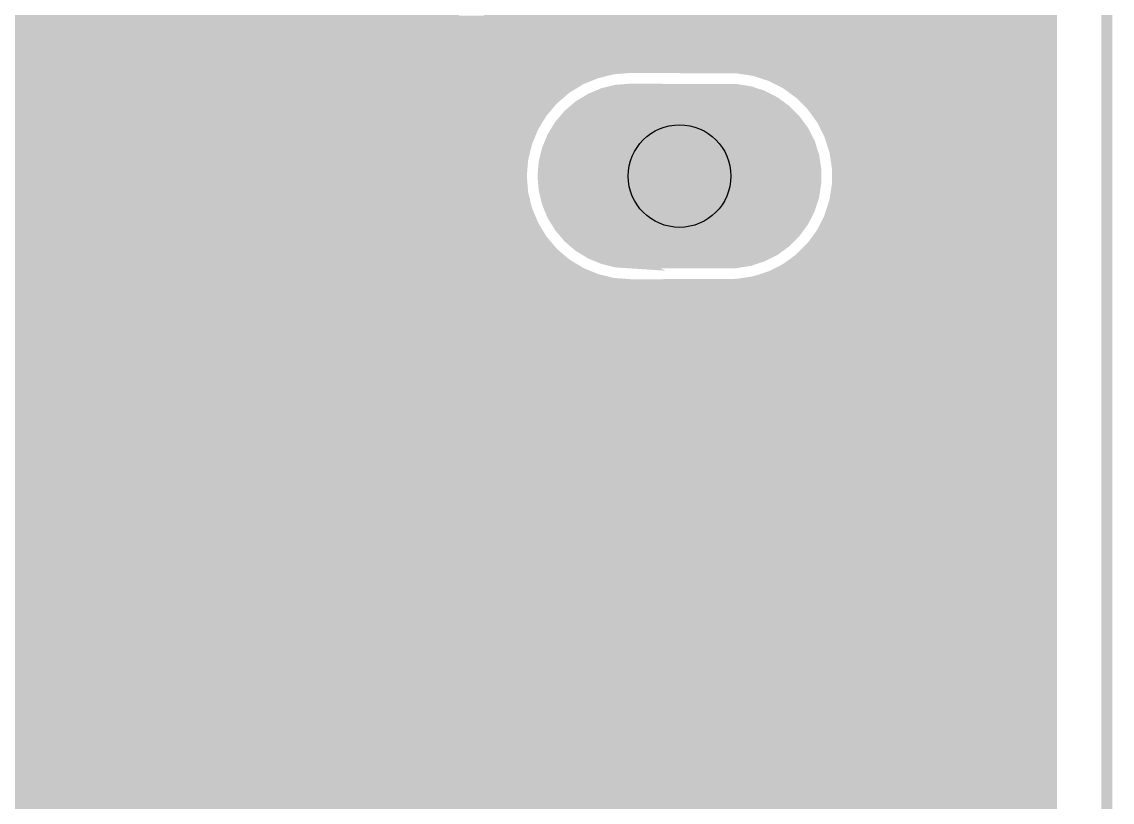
# Model space of a CAD drawing. Extents: x 0 to 1.5, y 0 to 3.74.
# Drawn here: x 0.893 to 1.499, y 1.133 to 1.567 of the extents above; entities that cross this region are included whole.
import ezdxf

# ---------------------------------------------------------------- set-up
doc = ezdxf.new("R2010")
doc.units = 0
for name, color, linetype in [('Board_Outline', 13, 'CONTINUOUS'), ('Bottom', 6, 'CONTINUOUS'), ('Bottom_Mask', 10, 'CONTINUOUS'), ('Drill_Bottom', 8, 'CONTINUOUS'), ('Drill_Top', 7, 'CONTINUOUS'), ('Edge_Bottom', 17, 'CONTINUOUS'), ('Edge_Top', 16, 'CONTINUOUS'), ('Top', 5, 'CONTINUOUS'), ('Top_Mask', 3, 'CONTINUOUS'), ('Top_Silk', 2, 'CONTINUOUS')]:
    doc.layers.add(name, color=color, linetype=linetype)

msp = doc.modelspace()

# ---------------------------------------------------------------- linework, layer by layer
at = {"layer": 'Board_Outline', "linetype": 'CONTINUOUS', "const_width": 0.006}
msp.add_lwpolyline([(0, 0), (1.4961, 0), (1.4961, 3.7402), (0, 3.7402), (0, 0)], dxfattribs=at)
at = {"layer": 'Bottom', "linetype": 'CONTINUOUS', "const_width": 0.025}
for points in [[(1.456, 1.0259), (1.456, 3.3074)], [(1.1241, 1.0233), (1.1232, 2.254)], [(1.1622, 2.1583), (1.1627, 1.4942)], [(1.1651, 1.5749), (1.4535, 1.5749)], [(0.7061, 1.5588), (1.1212, 1.5588)], [(1.2203, 1.55), (1.2313, 1.5509)], [(1.2313, 1.5509), (1.2918, 1.5506)], [(1.2918, 1.5506), (1.3027, 1.5489)], [(1.1651, 1.55), (1.218, 1.55)], [(1.1996, 1.5433), (1.2097, 1.5474)], [(1.2097, 1.5474), (1.2203, 1.55)], [(1.2996, 1.55), (1.4535, 1.55)], [(1.3027, 1.5489), (1.3131, 1.5455)], [(1.3131, 1.5455), (1.3228, 1.5406)], [(1.1902, 1.5375), (1.1996, 1.5433)], [(1.3228, 1.5406), (1.3317, 1.5341)], [(0.8545, 1.5339), (1.1212, 1.5339)], [(1.1819, 1.5304), (1.1902, 1.5375)], [(1.3317, 1.5341), (1.3394, 1.5264)], [(1.1748, 1.5221), (1.1819, 1.5304)], [(1.3394, 1.5264), (1.3459, 1.5175)], [(1.1651, 1.5252), (1.1746, 1.5252)], [(1.1691, 1.5128), (1.1748, 1.5221)], [(1.343, 1.5252), (1.4535, 1.5252)], [(1.3459, 1.5175), (1.3508, 1.5078)], [(0.8728, 1.509), (1.1212, 1.509)], [(1.1649, 1.5026), (1.1691, 1.5128)], [(1.3508, 1.5078), (1.3542, 1.4974)], [(1.1627, 1.4942), (1.1649, 1.5026)], [(1.3542, 1.4974), (1.3559, 1.4865)], [(1.356, 1.5003), (1.4535, 1.5003)], [(0.8786, 1.4842), (1.1212, 1.4842)], [(1.3559, 1.4865), (1.3559, 1.4756)], [(1.3559, 1.4756), (1.3542, 1.4648)], [(1.3585, 1.4754), (1.4535, 1.4754)], [(1.1649, 1.4595), (1.1627, 1.4681)], [(1.1627, 1.4681), (1.1631, 1.0154)], [(0.8752, 1.4593), (1.1213, 1.4593)], [(1.1691, 1.4494), (1.1649, 1.4595)], [(1.3542, 1.4648), (1.3508, 1.4544)], [(1.3508, 1.4544), (1.3459, 1.4446)], [(1.1748, 1.44), (1.1691, 1.4494)], [(1.3516, 1.4506), (1.4535, 1.4506)], [(1.3459, 1.4446), (1.3394, 1.4357)], [(1.1819, 1.4317), (1.1748, 1.44)], [(1.3394, 1.4357), (1.3317, 1.428)], [(0.8608, 1.4344), (1.1213, 1.4344)], [(1.1902, 1.4246), (1.1819, 1.4317)], [(1.1652, 1.4257), (1.1863, 1.4257)], [(1.1996, 1.4189), (1.1902, 1.4246)], [(1.3317, 1.428), (1.3228, 1.4215)], [(1.3314, 1.4257), (1.4535, 1.4257)], [(1.2097, 1.4147), (1.1996, 1.4189)], [(1.3228, 1.4215), (1.3131, 1.4166)], [(1.2203, 1.4121), (1.2097, 1.4147)], [(1.2313, 1.4113), (1.2203, 1.4121)], [(1.2489, 1.4113), (1.2312, 1.4113)], [(1.2918, 1.4115), (1.2489, 1.4113)], [(1.3027, 1.4132), (1.2918, 1.4115)], [(1.3131, 1.4166), (1.3027, 1.4132)], [(0.7061, 1.4096), (1.1213, 1.4096)], [(1.1652, 1.4008), (1.4535, 1.4008)], [(0.7061, 1.3847), (1.1213, 1.3847)], [(1.1653, 1.376), (1.4535, 1.376)], [(0.7197, 1.3598), (1.1213, 1.3598)], [(1.1653, 1.3511), (1.4535, 1.3511)], [(0.8096, 1.335), (1.1213, 1.335)], [(1.1653, 1.3262), (1.4535, 1.3262)], [(0.823, 1.3101), (1.1213, 1.3101)], [(1.1653, 1.3013), (1.4535, 1.3013)], [(0.8321, 1.2852), (1.1213, 1.2852)], [(1.1653, 1.2765), (1.4535, 1.2765)], [(0.8323, 1.2604), (1.1214, 1.2604)], [(1.1654, 1.2516), (1.4535, 1.2516)], [(0.8325, 1.2355), (1.1214, 1.2355)], [(1.1654, 1.2267), (1.4535, 1.2267)], [(0.8326, 1.2106), (1.1214, 1.2106)], [(1.1654, 1.2019), (1.4535, 1.2019)], [(0.8327, 1.1858), (1.1214, 1.1858)], [(1.1654, 1.177), (1.4535, 1.177)], [(0.8329, 1.1609), (1.1214, 1.1609)], [(1.1654, 1.1521), (1.4535, 1.1521)], [(0.833, 1.136), (1.1215, 1.136)], [(1.1655, 1.1273), (1.4535, 1.1273)]]:
    msp.add_lwpolyline(points, dxfattribs=at)
at = {"layer": 'Bottom', "linetype": 'CONTINUOUS'}
for points, const_width in [([(1.225, 1.5509, 1), (1.2375, 1.5509, 1), (1.225, 1.5509, 1)], 0.0125), ([(1.225, 1.5509, 1), (1.2375, 1.5509, 1), (1.225, 1.5509, 1)], 0.0125), ([(1.2856, 1.5506, 1), (1.2981, 1.5506, 1), (1.2856, 1.5506, 1)], 0.0125), ([(1.2856, 1.5506, 1), (1.2981, 1.5506, 1), (1.2856, 1.5506, 1)], 0.0125), ([(1.2034, 1.5474, 1), (1.2159, 1.5474, 1), (1.2034, 1.5474, 1)], 0.0125), ([(1.2034, 1.5474, 1), (1.2159, 1.5474, 1), (1.2034, 1.5474, 1)], 0.0125), ([(1.2141, 1.55, 1), (1.2266, 1.55, 1), (1.2141, 1.55, 1)], 0.0125), ([(1.2141, 1.55, 1), (1.2266, 1.55, 1), (1.2141, 1.55, 1)], 0.0125), ([(1.2964, 1.5489, 1), (1.3089, 1.5489, 1), (1.2964, 1.5489, 1)], 0.0125), ([(1.2964, 1.5489, 1), (1.3089, 1.5489, 1), (1.2964, 1.5489, 1)], 0.0125), ([(1.3068, 1.5455, 1), (1.3193, 1.5455, 1), (1.3068, 1.5455, 1)], 0.0125), ([(1.3068, 1.5455, 1), (1.3193, 1.5455, 1), (1.3068, 1.5455, 1)], 0.0125), ([(1.1933, 1.5433, 1), (1.2058, 1.5433, 1), (1.1933, 1.5433, 1)], 0.0125), ([(1.1933, 1.5433, 1), (1.2058, 1.5433, 1), (1.1933, 1.5433, 1)], 0.0125), ([(1.3166, 1.5406, 1), (1.3291, 1.5406, 1), (1.3166, 1.5406, 1)], 0.0125), ([(1.3166, 1.5406, 1), (1.3291, 1.5406, 1), (1.3166, 1.5406, 1)], 0.0125), ([(1.184, 1.5375, 1), (1.1965, 1.5375, 1), (1.184, 1.5375, 1)], 0.0125), ([(1.184, 1.5375, 1), (1.1965, 1.5375, 1), (1.184, 1.5375, 1)], 0.0125), ([(1.3254, 1.5341, 1), (1.3379, 1.5341, 1), (1.3254, 1.5341, 1)], 0.0125), ([(1.3254, 1.5341, 1), (1.3379, 1.5341, 1), (1.3254, 1.5341, 1)], 0.0125), ([(1.1756, 1.5304, 1), (1.1881, 1.5304, 1), (1.1756, 1.5304, 1)], 0.0125), ([(1.1756, 1.5304, 1), (1.1881, 1.5304, 1), (1.1756, 1.5304, 1)], 0.0125), ([(1.3332, 1.5264, 1), (1.3457, 1.5264, 1), (1.3332, 1.5264, 1)], 0.0125), ([(1.3332, 1.5264, 1), (1.3457, 1.5264, 1), (1.3332, 1.5264, 1)], 0.0125), ([(1.1685, 1.5221, 1), (1.181, 1.5221, 1), (1.1685, 1.5221, 1)], 0.0125), ([(1.1685, 1.5221, 1), (1.181, 1.5221, 1), (1.1685, 1.5221, 1)], 0.0125), ([(1.3396, 1.5175, 1), (1.3521, 1.5175, 1), (1.3396, 1.5175, 1)], 0.0125), ([(1.3396, 1.5175, 1), (1.3521, 1.5175, 1), (1.3396, 1.5175, 1)], 0.0125), ([(1.1628, 1.5128, 1), (1.1753, 1.5128, 1), (1.1628, 1.5128, 1)], 0.0125), ([(1.1628, 1.5128, 1), (1.1753, 1.5128, 1), (1.1628, 1.5128, 1)], 0.0125), ([(1.2529, 1.4811, 1), (1.2096, 1.4811, 1), (1.2529, 1.4811, 1)], 0.0433), ([(1.308, 1.4811, 1), (1.2647, 1.4811, 1), (1.308, 1.4811, 1)], 0.0433), ([(1.3446, 1.5078, 1), (1.3571, 1.5078, 1), (1.3446, 1.5078, 1)], 0.0125), ([(1.3446, 1.5078, 1), (1.3571, 1.5078, 1), (1.3446, 1.5078, 1)], 0.0125), ([(1.1586, 1.5026, 1), (1.1711, 1.5026, 1), (1.1586, 1.5026, 1)], 0.0125), ([(1.1586, 1.5026, 1), (1.1711, 1.5026, 1), (1.1586, 1.5026, 1)], 0.0125), ([(1.348, 1.4974, 1), (1.3605, 1.4974, 1), (1.348, 1.4974, 1)], 0.0125), ([(1.348, 1.4974, 1), (1.3605, 1.4974, 1), (1.348, 1.4974, 1)], 0.0125), ([(1.1564, 1.4942, 1), (1.1689, 1.4942, 1), (1.1564, 1.4942, 1)], 0.0125), ([(1.1564, 1.4942, 1), (1.1689, 1.4942, 1), (1.1564, 1.4942, 1)], 0.0125), ([(1.3497, 1.4865, 1), (1.3622, 1.4865, 1), (1.3497, 1.4865, 1)], 0.0125), ([(1.3497, 1.4865, 1), (1.3622, 1.4865, 1), (1.3497, 1.4865, 1)], 0.0125), ([(1.3497, 1.4756, 1), (1.3622, 1.4756, 1), (1.3497, 1.4756, 1)], 0.0125), ([(1.3497, 1.4756, 1), (1.3622, 1.4756, 1), (1.3497, 1.4756, 1)], 0.0125), ([(1.1565, 1.4681, 1), (1.169, 1.4681, 1), (1.1565, 1.4681, 1)], 0.0125), ([(1.1565, 1.4681, 1), (1.169, 1.4681, 1), (1.1565, 1.4681, 1)], 0.0125), ([(1.1586, 1.4595, 1), (1.1711, 1.4595, 1), (1.1586, 1.4595, 1)], 0.0125), ([(1.1586, 1.4595, 1), (1.1711, 1.4595, 1), (1.1586, 1.4595, 1)], 0.0125), ([(1.348, 1.4648, 1), (1.3605, 1.4648, 1), (1.348, 1.4648, 1)], 0.0125), ([(1.348, 1.4648, 1), (1.3605, 1.4648, 1), (1.348, 1.4648, 1)], 0.0125), ([(1.3446, 1.4544, 1), (1.3571, 1.4544, 1), (1.3446, 1.4544, 1)], 0.0125), ([(1.3446, 1.4544, 1), (1.3571, 1.4544, 1), (1.3446, 1.4544, 1)], 0.0125), ([(1.1628, 1.4494, 1), (1.1753, 1.4494, 1), (1.1628, 1.4494, 1)], 0.0125), ([(1.1628, 1.4494, 1), (1.1753, 1.4494, 1), (1.1628, 1.4494, 1)], 0.0125), ([(1.3396, 1.4446, 1), (1.3521, 1.4446, 1), (1.3396, 1.4446, 1)], 0.0125), ([(1.3396, 1.4446, 1), (1.3521, 1.4446, 1), (1.3396, 1.4446, 1)], 0.0125), ([(1.1685, 1.44, 1), (1.181, 1.44, 1), (1.1685, 1.44, 1)], 0.0125), ([(1.1685, 1.44, 1), (1.181, 1.44, 1), (1.1685, 1.44, 1)], 0.0125), ([(1.3332, 1.4357, 1), (1.3457, 1.4357, 1), (1.3332, 1.4357, 1)], 0.0125), ([(1.3332, 1.4357, 1), (1.3457, 1.4357, 1), (1.3332, 1.4357, 1)], 0.0125), ([(1.1756, 1.4317, 1), (1.1881, 1.4317, 1), (1.1756, 1.4317, 1)], 0.0125), ([(1.1756, 1.4317, 1), (1.1881, 1.4317, 1), (1.1756, 1.4317, 1)], 0.0125), ([(1.184, 1.4246, 1), (1.1965, 1.4246, 1), (1.184, 1.4246, 1)], 0.0125), ([(1.184, 1.4246, 1), (1.1965, 1.4246, 1), (1.184, 1.4246, 1)], 0.0125), ([(1.3254, 1.428, 1), (1.3379, 1.428, 1), (1.3254, 1.428, 1)], 0.0125), ([(1.3254, 1.428, 1), (1.3379, 1.428, 1), (1.3254, 1.428, 1)], 0.0125), ([(1.1933, 1.4189, 1), (1.2058, 1.4189, 1), (1.1933, 1.4189, 1)], 0.0125), ([(1.1933, 1.4189, 1), (1.2058, 1.4189, 1), (1.1933, 1.4189, 1)], 0.0125), ([(1.3166, 1.4215, 1), (1.3291, 1.4215, 1), (1.3166, 1.4215, 1)], 0.0125), ([(1.3166, 1.4215, 1), (1.3291, 1.4215, 1), (1.3166, 1.4215, 1)], 0.0125), ([(1.2034, 1.4147, 1), (1.2159, 1.4147, 1), (1.2034, 1.4147, 1)], 0.0125), ([(1.2034, 1.4147, 1), (1.2159, 1.4147, 1), (1.2034, 1.4147, 1)], 0.0125), ([(1.2141, 1.4121, 1), (1.2266, 1.4121, 1), (1.2141, 1.4121, 1)], 0.0125), ([(1.2141, 1.4121, 1), (1.2266, 1.4121, 1), (1.2141, 1.4121, 1)], 0.0125), ([(1.225, 1.4113, 1), (1.2375, 1.4113, 1), (1.225, 1.4113, 1)], 0.0125), ([(1.225, 1.4113, 1), (1.2375, 1.4113, 1), (1.225, 1.4113, 1)], 0.0125), ([(1.2426, 1.4113, 1), (1.2551, 1.4113, 1), (1.2426, 1.4113, 1)], 0.0125), ([(1.2426, 1.4113, 1), (1.2551, 1.4113, 1), (1.2426, 1.4113, 1)], 0.0125), ([(1.2856, 1.4115, 1), (1.2981, 1.4115, 1), (1.2856, 1.4115, 1)], 0.0125), ([(1.2856, 1.4115, 1), (1.2981, 1.4115, 1), (1.2856, 1.4115, 1)], 0.0125), ([(1.2964, 1.4132, 1), (1.3089, 1.4132, 1), (1.2964, 1.4132, 1)], 0.0125), ([(1.2964, 1.4132, 1), (1.3089, 1.4132, 1), (1.2964, 1.4132, 1)], 0.0125), ([(1.3068, 1.4166, 1), (1.3193, 1.4166, 1), (1.3068, 1.4166, 1)], 0.0125), ([(1.3068, 1.4166, 1), (1.3193, 1.4166, 1), (1.3068, 1.4166, 1)], 0.0125)]:
    msp.add_lwpolyline(points, format="xyb", dxfattribs=dict(at, const_width=const_width))
at = {"layer": 'Bottom'}
msp.add_solid([(1.2312, 1.5244), (1.2864, 1.5244), (1.2312, 1.4378), (1.2864, 1.4378)], dxfattribs=at)
at = {"layer": 'Bottom_Mask', "linetype": 'CONTINUOUS', "const_width": 0.0473}
for points in [[(1.2549, 1.4811, 1), (1.2076, 1.4811, 1), (1.2549, 1.4811, 1)], [(1.2627, 1.4811, 1), (1.31, 1.4811, 1), (1.2627, 1.4811, 1)]]:
    msp.add_lwpolyline(points, format="xyb", dxfattribs=at)
at = {"layer": 'Bottom_Mask'}
msp.add_solid([(1.2312, 1.5284), (1.2864, 1.5284), (1.2312, 1.4337), (1.2864, 1.4337)], dxfattribs=at)
at = {"layer": 'Drill_Bottom'}
msp.add_circle((1.2588, 1.4811), 0.0285, dxfattribs=at)
at = {"layer": 'Drill_Top'}
msp.add_circle((1.2588, 1.4811), 0.0285, dxfattribs=at)
at = {"layer": 'Edge_Bottom', "linetype": 'CONTINUOUS', "const_width": 0.008}
msp.add_lwpolyline([(1.2314, 1.4338), (1.2238, 1.4343), (1.2166, 1.4361), (1.2098, 1.4389), (1.2034, 1.4428), (1.1978, 1.4476), (1.193, 1.4533), (1.1891, 1.4596), (1.1863, 1.4664), (1.1845, 1.4737), (1.1839, 1.4811), (1.1845, 1.4885), (1.1863, 1.4957), (1.1891, 1.5025), (1.193, 1.5089), (1.1978, 1.5145), (1.2034, 1.5193), (1.2098, 1.5232), (1.2166, 1.5261), (1.2238, 1.5278), (1.2312, 1.5284), (1.2864, 1.5282), (1.2901, 1.5282), (1.2974, 1.5271), (1.3045, 1.5248), (1.3111, 1.5214), (1.3171, 1.517), (1.3223, 1.5118), (1.3267, 1.5058), (1.3301, 1.4992), (1.3324, 1.4921), (1.3335, 1.4848), (1.3335, 1.4774), (1.3324, 1.47), (1.3301, 1.463), (1.3267, 1.4563), (1.3223, 1.4503), (1.3171, 1.4451), (1.3111, 1.4407), (1.3045, 1.4374), (1.2974, 1.4351), (1.2901, 1.4339), (1.2597, 1.4338), (1.2312, 1.4339), (1.2314, 1.4338)], dxfattribs=at)
at = {"layer": 'Edge_Top', "linetype": 'CONTINUOUS', "const_width": 0.008}
msp.add_lwpolyline([(1.2314, 1.4338), (1.2238, 1.4343), (1.2166, 1.4361), (1.2098, 1.4389), (1.2034, 1.4428), (1.1978, 1.4476), (1.193, 1.4533), (1.1891, 1.4596), (1.1863, 1.4664), (1.1845, 1.4737), (1.1839, 1.4811), (1.1845, 1.4885), (1.1863, 1.4957), (1.1891, 1.5025), (1.193, 1.5089), (1.1978, 1.5145), (1.2034, 1.5193), (1.2098, 1.5232), (1.2166, 1.5261), (1.2238, 1.5278), (1.2312, 1.5284), (1.2864, 1.5282), (1.2901, 1.5282), (1.2974, 1.5271), (1.3045, 1.5248), (1.3111, 1.5214), (1.3171, 1.517), (1.3223, 1.5118), (1.3267, 1.5058), (1.3301, 1.4992), (1.3324, 1.4921), (1.3335, 1.4848), (1.3335, 1.4774), (1.3324, 1.47), (1.3301, 1.463), (1.3267, 1.4563), (1.3223, 1.4503), (1.3171, 1.4451), (1.3111, 1.4407), (1.3045, 1.4374), (1.2974, 1.4351), (1.2901, 1.4339), (1.2597, 1.4338), (1.2312, 1.4339), (1.2314, 1.4338)], dxfattribs=at)
at = {"layer": 'Top', "linetype": 'CONTINUOUS', "const_width": 0.025}
for points in [[(1.4536, 0.2178), (1.4555, 3.6965)], [(0.577, 1.5578), (1.4518, 1.5578)], [(1.2203, 1.55), (1.2313, 1.5509)], [(1.2313, 1.5509), (1.2918, 1.5506)], [(1.2918, 1.5506), (1.3027, 1.5489)], [(1.1996, 1.5433), (1.2097, 1.5474)], [(1.2097, 1.5474), (1.2203, 1.55)], [(1.3027, 1.5489), (1.3131, 1.5455)], [(1.3131, 1.5455), (1.3228, 1.5406)], [(1.1902, 1.5375), (1.1996, 1.5433)], [(1.3228, 1.5406), (1.3317, 1.5341)], [(0.8556, 1.5329), (1.182, 1.5329)], [(1.1819, 1.5304), (1.1902, 1.5375)], [(1.3317, 1.5341), (1.3394, 1.5264)], [(1.3356, 1.5329), (1.4518, 1.5329)], [(1.1748, 1.5221), (1.1819, 1.5304)], [(1.3394, 1.5264), (1.3459, 1.5175)], [(1.1691, 1.5128), (1.1748, 1.5221)], [(1.3459, 1.5175), (1.3508, 1.5078)], [(0.8732, 1.508), (1.1644, 1.508)], [(1.1649, 1.5026), (1.1691, 1.5128)], [(1.3508, 1.5078), (1.3542, 1.4974)], [(1.3533, 1.508), (1.4518, 1.508)], [(1.1623, 1.492), (1.1649, 1.5026)], [(1.3542, 1.4974), (1.3559, 1.4865)], [(1.1614, 1.4811), (1.1623, 1.492)], [(1.3559, 1.4865), (1.3559, 1.4756)], [(0.8786, 1.4832), (1.159, 1.4832)], [(1.1623, 1.4701), (1.1614, 1.4811)], [(1.3586, 1.4832), (1.4518, 1.4832)], [(1.3559, 1.4756), (1.3542, 1.4648)], [(1.1649, 1.4595), (1.1623, 1.4701)], [(1.1691, 1.4494), (1.1649, 1.4595)], [(1.3542, 1.4648), (1.3508, 1.4544)], [(0.8748, 1.4583), (1.1628, 1.4583)], [(1.3508, 1.4544), (1.3459, 1.4446)], [(1.3549, 1.4583), (1.4518, 1.4583)], [(1.1748, 1.44), (1.1691, 1.4494)], [(1.3459, 1.4446), (1.3394, 1.4357)], [(1.1819, 1.4317), (1.1748, 1.44)], [(1.3394, 1.4357), (1.3317, 1.428)], [(0.8599, 1.4334), (1.1777, 1.4334)], [(1.1902, 1.4246), (1.1819, 1.4317)], [(1.3399, 1.4334), (1.4518, 1.4334)], [(1.1996, 1.4189), (1.1902, 1.4246)], [(1.3317, 1.428), (1.3228, 1.4215)], [(1.2097, 1.4147), (1.1996, 1.4189)], [(1.3228, 1.4215), (1.3131, 1.4166)], [(1.2203, 1.4121), (1.2097, 1.4147)], [(1.2313, 1.4113), (1.2203, 1.4121)], [(1.2489, 1.4113), (1.2312, 1.4113)], [(1.2918, 1.4115), (1.2489, 1.4113)], [(1.3027, 1.4132), (1.2918, 1.4115)], [(1.3131, 1.4166), (1.3027, 1.4132)], [(0.7548, 1.4086), (1.4518, 1.4086)], [(0.7296, 1.3837), (1.4517, 1.3837)], [(0.6023, 1.3588), (1.4517, 1.3588)], [(0.6023, 1.334), (1.4517, 1.334)], [(0.7588, 1.3091), (1.4517, 1.3091)], [(0.7873, 1.2842), (1.4517, 1.2842)], [(0.7974, 1.2594), (1.4517, 1.2594)], [(0.7977, 1.2345), (1.4517, 1.2345)], [(0.7884, 1.2096), (1.4516, 1.2096)], [(0.7622, 1.1848), (1.4516, 1.1848)], [(0.6696, 1.1599), (1.4516, 1.1599)], [(0.6447, 1.135), (1.4516, 1.135)]]:
    msp.add_lwpolyline(points, dxfattribs=at)
at = {"layer": 'Top', "linetype": 'CONTINUOUS'}
for points, const_width in [([(1.225, 1.5509, 1), (1.2375, 1.5509, 1), (1.225, 1.5509, 1)], 0.0125), ([(1.225, 1.5509, 1), (1.2375, 1.5509, 1), (1.225, 1.5509, 1)], 0.0125), ([(1.2856, 1.5506, 1), (1.2981, 1.5506, 1), (1.2856, 1.5506, 1)], 0.0125), ([(1.2856, 1.5506, 1), (1.2981, 1.5506, 1), (1.2856, 1.5506, 1)], 0.0125), ([(1.2034, 1.5474, 1), (1.2159, 1.5474, 1), (1.2034, 1.5474, 1)], 0.0125), ([(1.2034, 1.5474, 1), (1.2159, 1.5474, 1), (1.2034, 1.5474, 1)], 0.0125), ([(1.2141, 1.55, 1), (1.2266, 1.55, 1), (1.2141, 1.55, 1)], 0.0125), ([(1.2141, 1.55, 1), (1.2266, 1.55, 1), (1.2141, 1.55, 1)], 0.0125), ([(1.2964, 1.5489, 1), (1.3089, 1.5489, 1), (1.2964, 1.5489, 1)], 0.0125), ([(1.2964, 1.5489, 1), (1.3089, 1.5489, 1), (1.2964, 1.5489, 1)], 0.0125), ([(1.3068, 1.5455, 1), (1.3193, 1.5455, 1), (1.3068, 1.5455, 1)], 0.0125), ([(1.3068, 1.5455, 1), (1.3193, 1.5455, 1), (1.3068, 1.5455, 1)], 0.0125), ([(1.1933, 1.5433, 1), (1.2058, 1.5433, 1), (1.1933, 1.5433, 1)], 0.0125), ([(1.1933, 1.5433, 1), (1.2058, 1.5433, 1), (1.1933, 1.5433, 1)], 0.0125), ([(1.3166, 1.5406, 1), (1.3291, 1.5406, 1), (1.3166, 1.5406, 1)], 0.0125), ([(1.3166, 1.5406, 1), (1.3291, 1.5406, 1), (1.3166, 1.5406, 1)], 0.0125), ([(1.184, 1.5375, 1), (1.1965, 1.5375, 1), (1.184, 1.5375, 1)], 0.0125), ([(1.184, 1.5375, 1), (1.1965, 1.5375, 1), (1.184, 1.5375, 1)], 0.0125), ([(1.3254, 1.5341, 1), (1.3379, 1.5341, 1), (1.3254, 1.5341, 1)], 0.0125), ([(1.3254, 1.5341, 1), (1.3379, 1.5341, 1), (1.3254, 1.5341, 1)], 0.0125), ([(1.1756, 1.5304, 1), (1.1881, 1.5304, 1), (1.1756, 1.5304, 1)], 0.0125), ([(1.1756, 1.5304, 1), (1.1881, 1.5304, 1), (1.1756, 1.5304, 1)], 0.0125), ([(1.3332, 1.5264, 1), (1.3457, 1.5264, 1), (1.3332, 1.5264, 1)], 0.0125), ([(1.3332, 1.5264, 1), (1.3457, 1.5264, 1), (1.3332, 1.5264, 1)], 0.0125), ([(1.1685, 1.5221, 1), (1.181, 1.5221, 1), (1.1685, 1.5221, 1)], 0.0125), ([(1.1685, 1.5221, 1), (1.181, 1.5221, 1), (1.1685, 1.5221, 1)], 0.0125), ([(1.3396, 1.5175, 1), (1.3521, 1.5175, 1), (1.3396, 1.5175, 1)], 0.0125), ([(1.3396, 1.5175, 1), (1.3521, 1.5175, 1), (1.3396, 1.5175, 1)], 0.0125), ([(1.1628, 1.5128, 1), (1.1753, 1.5128, 1), (1.1628, 1.5128, 1)], 0.0125), ([(1.1628, 1.5128, 1), (1.1753, 1.5128, 1), (1.1628, 1.5128, 1)], 0.0125), ([(1.2529, 1.4811, 1), (1.2096, 1.4811, 1), (1.2529, 1.4811, 1)], 0.0433), ([(1.308, 1.4811, 1), (1.2647, 1.4811, 1), (1.308, 1.4811, 1)], 0.0433), ([(1.3446, 1.5078, 1), (1.3571, 1.5078, 1), (1.3446, 1.5078, 1)], 0.0125), ([(1.3446, 1.5078, 1), (1.3571, 1.5078, 1), (1.3446, 1.5078, 1)], 0.0125), ([(1.1586, 1.5026, 1), (1.1711, 1.5026, 1), (1.1586, 1.5026, 1)], 0.0125), ([(1.1586, 1.5026, 1), (1.1711, 1.5026, 1), (1.1586, 1.5026, 1)], 0.0125), ([(1.348, 1.4974, 1), (1.3605, 1.4974, 1), (1.348, 1.4974, 1)], 0.0125), ([(1.348, 1.4974, 1), (1.3605, 1.4974, 1), (1.348, 1.4974, 1)], 0.0125), ([(1.1561, 1.492, 1), (1.1686, 1.492, 1), (1.1561, 1.492, 1)], 0.0125), ([(1.1561, 1.492, 1), (1.1686, 1.492, 1), (1.1561, 1.492, 1)], 0.0125), ([(1.3497, 1.4865, 1), (1.3622, 1.4865, 1), (1.3497, 1.4865, 1)], 0.0125), ([(1.3497, 1.4865, 1), (1.3622, 1.4865, 1), (1.3497, 1.4865, 1)], 0.0125), ([(1.1552, 1.4811, 1), (1.1677, 1.4811, 1), (1.1552, 1.4811, 1)], 0.0125), ([(1.1552, 1.4811, 1), (1.1677, 1.4811, 1), (1.1552, 1.4811, 1)], 0.0125), ([(1.3497, 1.4756, 1), (1.3622, 1.4756, 1), (1.3497, 1.4756, 1)], 0.0125), ([(1.3497, 1.4756, 1), (1.3622, 1.4756, 1), (1.3497, 1.4756, 1)], 0.0125), ([(1.1561, 1.4701, 1), (1.1686, 1.4701, 1), (1.1561, 1.4701, 1)], 0.0125), ([(1.1561, 1.4701, 1), (1.1686, 1.4701, 1), (1.1561, 1.4701, 1)], 0.0125), ([(1.1586, 1.4595, 1), (1.1711, 1.4595, 1), (1.1586, 1.4595, 1)], 0.0125), ([(1.1586, 1.4595, 1), (1.1711, 1.4595, 1), (1.1586, 1.4595, 1)], 0.0125), ([(1.348, 1.4648, 1), (1.3605, 1.4648, 1), (1.348, 1.4648, 1)], 0.0125), ([(1.348, 1.4648, 1), (1.3605, 1.4648, 1), (1.348, 1.4648, 1)], 0.0125), ([(1.3446, 1.4544, 1), (1.3571, 1.4544, 1), (1.3446, 1.4544, 1)], 0.0125), ([(1.3446, 1.4544, 1), (1.3571, 1.4544, 1), (1.3446, 1.4544, 1)], 0.0125), ([(1.1628, 1.4494, 1), (1.1753, 1.4494, 1), (1.1628, 1.4494, 1)], 0.0125), ([(1.1628, 1.4494, 1), (1.1753, 1.4494, 1), (1.1628, 1.4494, 1)], 0.0125), ([(1.3396, 1.4446, 1), (1.3521, 1.4446, 1), (1.3396, 1.4446, 1)], 0.0125), ([(1.3396, 1.4446, 1), (1.3521, 1.4446, 1), (1.3396, 1.4446, 1)], 0.0125), ([(1.1685, 1.44, 1), (1.181, 1.44, 1), (1.1685, 1.44, 1)], 0.0125), ([(1.1685, 1.44, 1), (1.181, 1.44, 1), (1.1685, 1.44, 1)], 0.0125), ([(1.3332, 1.4357, 1), (1.3457, 1.4357, 1), (1.3332, 1.4357, 1)], 0.0125), ([(1.3332, 1.4357, 1), (1.3457, 1.4357, 1), (1.3332, 1.4357, 1)], 0.0125), ([(1.1756, 1.4317, 1), (1.1881, 1.4317, 1), (1.1756, 1.4317, 1)], 0.0125), ([(1.1756, 1.4317, 1), (1.1881, 1.4317, 1), (1.1756, 1.4317, 1)], 0.0125), ([(1.184, 1.4246, 1), (1.1965, 1.4246, 1), (1.184, 1.4246, 1)], 0.0125), ([(1.184, 1.4246, 1), (1.1965, 1.4246, 1), (1.184, 1.4246, 1)], 0.0125), ([(1.3254, 1.428, 1), (1.3379, 1.428, 1), (1.3254, 1.428, 1)], 0.0125), ([(1.3254, 1.428, 1), (1.3379, 1.428, 1), (1.3254, 1.428, 1)], 0.0125), ([(1.1933, 1.4189, 1), (1.2058, 1.4189, 1), (1.1933, 1.4189, 1)], 0.0125), ([(1.1933, 1.4189, 1), (1.2058, 1.4189, 1), (1.1933, 1.4189, 1)], 0.0125), ([(1.3166, 1.4215, 1), (1.3291, 1.4215, 1), (1.3166, 1.4215, 1)], 0.0125), ([(1.3166, 1.4215, 1), (1.3291, 1.4215, 1), (1.3166, 1.4215, 1)], 0.0125), ([(1.2034, 1.4147, 1), (1.2159, 1.4147, 1), (1.2034, 1.4147, 1)], 0.0125), ([(1.2034, 1.4147, 1), (1.2159, 1.4147, 1), (1.2034, 1.4147, 1)], 0.0125), ([(1.2141, 1.4121, 1), (1.2266, 1.4121, 1), (1.2141, 1.4121, 1)], 0.0125), ([(1.2141, 1.4121, 1), (1.2266, 1.4121, 1), (1.2141, 1.4121, 1)], 0.0125), ([(1.225, 1.4113, 1), (1.2375, 1.4113, 1), (1.225, 1.4113, 1)], 0.0125), ([(1.225, 1.4113, 1), (1.2375, 1.4113, 1), (1.225, 1.4113, 1)], 0.0125), ([(1.2426, 1.4113, 1), (1.2551, 1.4113, 1), (1.2426, 1.4113, 1)], 0.0125), ([(1.2426, 1.4113, 1), (1.2551, 1.4113, 1), (1.2426, 1.4113, 1)], 0.0125), ([(1.2856, 1.4115, 1), (1.2981, 1.4115, 1), (1.2856, 1.4115, 1)], 0.0125), ([(1.2856, 1.4115, 1), (1.2981, 1.4115, 1), (1.2856, 1.4115, 1)], 0.0125), ([(1.2964, 1.4132, 1), (1.3089, 1.4132, 1), (1.2964, 1.4132, 1)], 0.0125), ([(1.2964, 1.4132, 1), (1.3089, 1.4132, 1), (1.2964, 1.4132, 1)], 0.0125), ([(1.3068, 1.4166, 1), (1.3193, 1.4166, 1), (1.3068, 1.4166, 1)], 0.0125), ([(1.3068, 1.4166, 1), (1.3193, 1.4166, 1), (1.3068, 1.4166, 1)], 0.0125)]:
    msp.add_lwpolyline(points, format="xyb", dxfattribs=dict(at, const_width=const_width))
at = {"layer": 'Top'}
msp.add_solid([(1.2312, 1.5244), (1.2864, 1.5244), (1.2312, 1.4378), (1.2864, 1.4378)], dxfattribs=at)
at = {"layer": 'Top_Mask', "linetype": 'CONTINUOUS', "const_width": 0.0473}
for points in [[(1.2549, 1.4811, 1), (1.2076, 1.4811, 1), (1.2549, 1.4811, 1)], [(1.2627, 1.4811, 1), (1.31, 1.4811, 1), (1.2627, 1.4811, 1)]]:
    msp.add_lwpolyline(points, format="xyb", dxfattribs=at)
at = {"layer": 'Top_Mask'}
msp.add_solid([(1.2312, 1.5284), (1.2864, 1.5284), (1.2312, 1.4337), (1.2864, 1.4337)], dxfattribs=at)
at = {"layer": 'Top_Silk', "linetype": 'CONTINUOUS', "const_width": 0.01}
for points in [[(0.8738, 1.481), (0.8988, 1.481)], [(0.8988, 1.481), (0.8988, 1.2711)], [(1.2588, 1.3931), (1.2588, 1.2711)], [(1.2588, 1.2711), (1.2718, 1.283)], [(0.8988, 1.2711), (0.8488, 1.2711)], [(0.8488, 1.221), (0.9488, 1.2711)], [(0.9488, 1.2711), (0.8988, 1.2711)], [(0.9488, 1.221), (0.9488, 1.2711)], [(1.2338, 1.2461), (1.2588, 1.2711)], [(0.9738, 1.2461), (1.2338, 1.2461)], [(0.8488, 1.221), (0.8988, 1.221)], [(0.8988, 1.221), (0.8988, 1.0111)], [(0.8988, 1.221), (0.9488, 1.221)], [(1.2588, 1.221), (1.2588, 1.0981)]]:
    msp.add_lwpolyline(points, dxfattribs=at)

doc.saveas('drawing.dxf')
